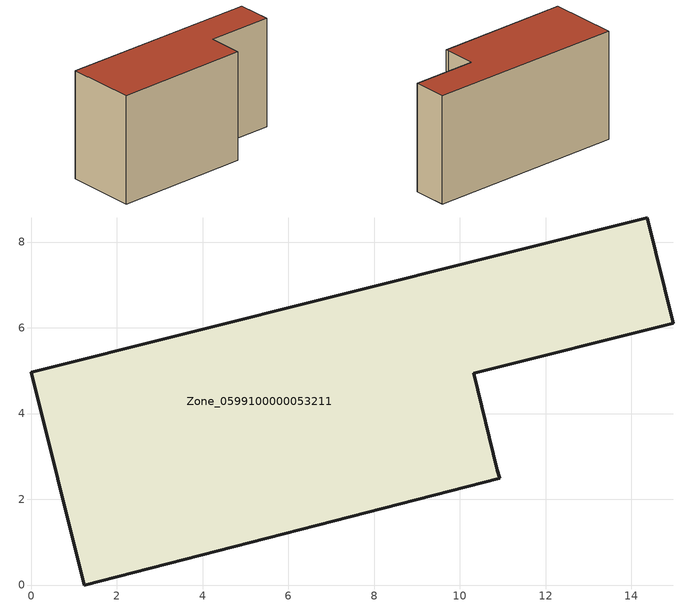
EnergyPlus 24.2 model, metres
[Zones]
Zone_0599100000053211
 floor ground (C_G): 1.24,0 0,4.96 14.37,8.56 14.98,6.11 10.32,4.94 10.87,2.68 10.93,2.49 z0
 wall outside (C_F): 10.93,2.49 10.87,2.68 10.32,4.94 14.98,6.11 14.37,8.56 0,4.96 1.24,0 10.93,2.49 z0:8.03
 roof outside (C_R): 10.87,2.68 10.32,4.94 14.98,6.11 14.37,8.56 0,4.96 1.24,0 10.93,2.49 z8.03
[BUILDING]
Pand.0599100000053211: North Axis=0; Terrain=City; Loads Convergence Tolerance Value=0.04; Temperature Convergence Tolerance Value=0.4; Solar Distribution=FullExterior; Maximum Number of Warmup Days=25; Minimum Number of Warmup Days=1
[Site:Location]
Rotterdam.The.Hague.AP_ZH_NLD Design_Conditions: Latitude=51.96; Longitude=4.45; Time Zone=1; Elevation=-4.5
[SITE:GROUNDTEMPERATURE:BUILDINGSURFACE]
18, 18, 18, 18, 18, 18, 18, 18, 18, 18, 18, 18
[MATERIAL] Thermal Absorptance=0.9; Solar Absorptance=0.7; Visible Absorptance=0.7
Name | Roughness | Thickness | Conductivity | Density | Specific Heat
G.TI.1975-1991 | MediumSmooth | 0.15 | 0.288461 | 540 | 1210
F.TI.1975-1991 | Rough | 0.3 | 0.230769 | 1920 | 840
R.TI.1975-1991 | MediumRough | 0.2 | 0.153846 | 1500 | 1000
[CONSTRUCTION]
C_G: G.TI.1975-1991
C_F: F.TI.1975-1991
C_R: R.TI.1975-1991
[ZONE]
Zone_0599100000053211: Type=1; Multiplier=1; Ceiling Height=Autocalculate; Volume=Autocalculate; Floor Area=autocalculate; Part of Total Floor Area=Yes
[ZONEINFILTRATION:DESIGNFLOWRATE]
Infil_Zone_0599100000053211: Zone or ZoneList or Space or SpaceList=Zone_0599100000053211; Schedule=AlwaysOn; Design Flow Rate Calculation Method=Flow/Area; Flow Rate per Floor Area=0.003; Constant Term Coefficient=1; Temperature Term Coefficient=0; Velocity Term Coefficient=0; Velocity Squared Term Coefficient=0
[HVACTEMPLATE:ZONE:IDEALLOADSAIRSYSTEM]
Zone_0599100000053211: Maximum Heating Supply Air Temperature=50; Minimum Cooling Supply Air Temperature=13; Maximum Heating Supply Air Humidity Ratio=0.0156; Minimum Cooling Supply Air Humidity Ratio=0.0077; Heating Limit=NoLimit; Cooling Limit=NoLimit; Dehumidification Control Type=ConstantSensibleHeatRatio; Cooling Sensible Heat Ratio=0.7; Dehumidification Setpoint=60; Humidification Control Type=None; Humidification Setpoint=30; Outdoor Air Method=None; Outdoor Air Flow Rate per Person=0.00944; Outdoor Air Flow Rate per Zone Floor Area=0; Outdoor Air Flow Rate per Zone=0; Demand Controlled Ventilation Type=None; Outdoor Air Economizer Type=NoEconomizer; Heat Recovery Type=None; Sensible Heat Recovery Effectiveness=0.7; Latent Heat Recovery Effectiveness=0.65
[ZONECONTROL:THERMOSTAT]
ThermostatControl_Zone_0599100000053211: Zone or ZoneList=Zone_0599100000053211; Control Type Schedule=DualSetpointControlType; Control 1=Thermostat_Zone_0599100000053211; Temperature Difference Between Cutout And Setpoint=0
[THERMOSTATSETPOINT:DUALSETPOINT]
Thermostat_Zone_0599100000053211: Heating Setpoint Temperature Schedule=HeatingSetpoint_Zone_0599100000053211; Cooling Setpoint Temperature Schedule=CoolingSetpoint_Zone_0599100000053211
[SCHEDULE:COMPACT]
HeatingSetpoint_Zone_0599100000053211: Through: 12/31, For: AllDays, Until: 24:00, 21
CoolingSetpoint_Zone_0599100000053211: Through: 12/31, For: AllDays, Until: 24:00, 24
DualSetpointControlType: Through: 12/31, For: AllDays, Until: 24:00, 4
AlwaysOn: Through: 12/31, For: AllDays, Until: 24:00, 1
